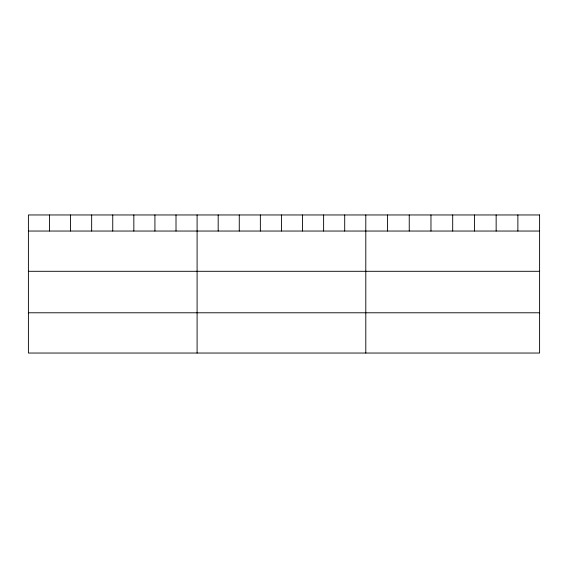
<?xml version="1.0" encoding="UTF-8"?>
<svg xmlns="http://www.w3.org/2000/svg" width="568" height="568" viewBox="0 0 568 568"><rect width="100%" height="100%" fill="white"/><g stroke="black" fill="none" stroke-linecap="round" stroke-linejoin="round"><path stroke-width="0.85" d="M28.4 231.041L539.6 231.041M28.4 271.298L539.6 271.298M28.4 312.783L539.6 312.783M517.874 214.96L517.874 231.041M496.148 214.96L496.148 231.041M474.422 214.96L474.422 231.041M452.696 214.96L452.696 231.041M430.97 214.96L430.97 231.041M409.244 214.96L409.244 231.041M387.518 214.96L387.518 231.041M365.792 214.96L365.792 353.04M344.705 214.96L344.705 231.041M323.618 214.96L323.618 231.041M302.531 214.96L302.531 231.041M281.444 214.96L281.444 231.041M260.357 214.96L260.357 231.041M239.27 214.96L239.27 231.041M218.183 214.96L218.183 231.041M197.096 214.96L197.096 353.04M176.009 214.96L176.009 231.041M154.922 214.96L154.922 231.041M133.835 214.96L133.835 231.041M112.748 214.96L112.748 231.041M91.661 214.96L91.661 231.041M70.574 214.96L70.574 231.041M49.487 214.96L49.487 231.041M539.6 214.96L28.4 214.96L28.4 353.04L539.6 353.04L539.6 214.96"/></g></svg>
